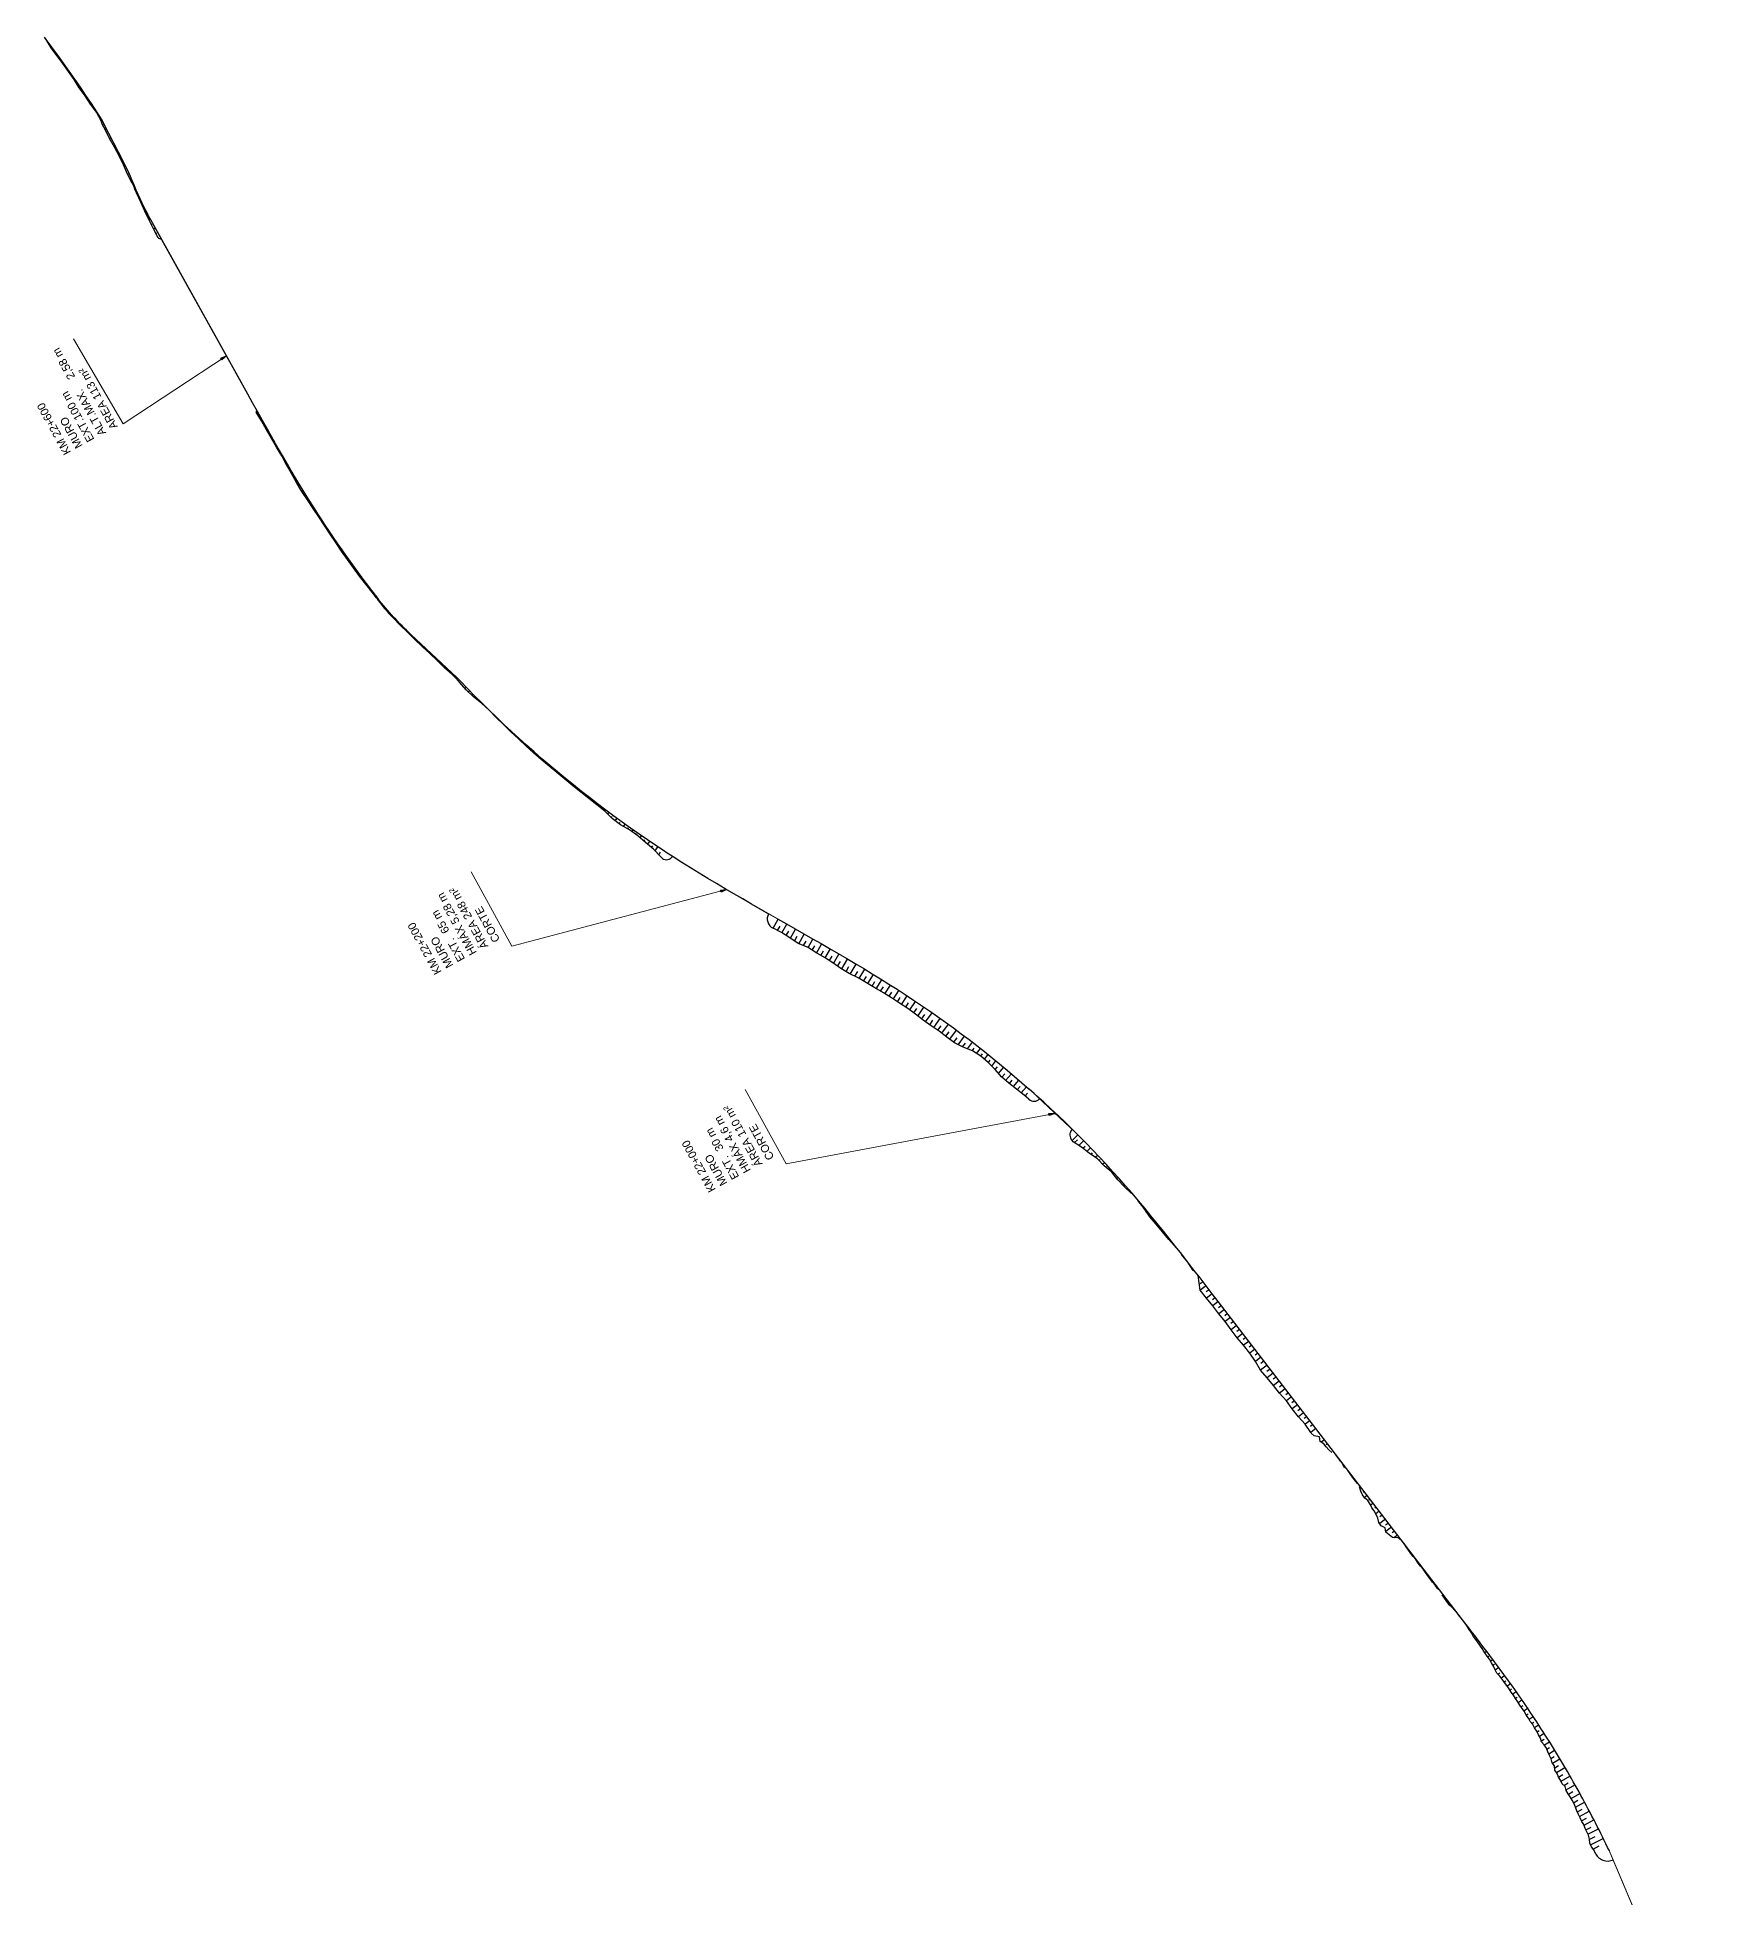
# Model space of a CAD drawing. Header units: metres. Extents: x 288738 to 324331, y 7399322 to 7465117.
# Drawn here: x 320450 to 321289, y 7409302 to 7410232 of the extents above; entities that cross this region are included whole.
import ezdxf

# ---------------------------------------------------------------- set-up
doc = ezdxf.new("R2010")
doc.units = ezdxf.units.M
doc.header["$LTSCALE"] = 10
for name, color, linetype in [('F-HZ-ATERRO-TALUDE', 110, 'Continuous'), ('F-HZ-MUROS', 210, 'Continuous'), ('F-HZ-PIANO-CORTE', 10, 'Continuous'), ('F-HZ-TALUDE', 2, 'Continuous')]:
    doc.layers.add(name, color=color, linetype=linetype)
doc.layers.add('U-HZ-TEXTO-MUROS', color=2, linetype='Continuous', lineweight=0)
doc.styles.add('ARIAL', font='arial.ttf')
doc.styles.add('DIM', font='arial.ttf', dxfattribs={"width": 0.8})
doc.dimstyles.new('U-1_2000', dxfattribs={"dimscale": 2, "dimtxt": 1.5, "dimasz": 0.75, "dimexe": 0.75, "dimexo": 0.75, "dimgap": 0.25, "dimtad": 1, "dimzin": 4, "dimtxsty": 'DIM', "dimblk": 'ARCHTICK', "dimcen": 0.7, "dimdle": 0.75, "dimclrd": 256, "dimclre": 256, "dimclrt": 256, "dimaunit": 1, "dimadec": 3, "dimazin": 2, "dimtfac": 1, "dimtofl": 0, "dimtmove": 0, "dimatfit": 3, "dimldrblk": 'CLOSEDBLANK', "dimfxl": 0, "dimtolj": 1, "dimtzin": 0, "dimlwd": -1, "dimlwe": -1, "dimarcsym": 0})

# ---------------------------------------------------------------- blocks, each defined once
blk = doc.blocks.new('_ArchTick')
at = {"color": 0, "linetype": 'ByBlock', "const_width": 0.15}
blk.add_lwpolyline([(-0.5, -0.5), (0.5, 0.5)], dxfattribs=at)

msp = doc.modelspace()

# ---------------------------------------------------------------- linework, layer by layer
at = {"layer": 'F-HZ-ATERRO-TALUDE', "linetype": 'Continuous', "lineweight": -3}
for p, q in [((321001.788, 7409648.761), (321001.688, 7409648.678)), ((321003.396, 7409646.847), (321003.15, 7409646.642)), ((321004.993, 7409644.924), (321004.806, 7409644.769)), ((321006.587, 7409642.998), (321006.061, 7409642.565)), ((321008.171, 7409641.064), (321007.892, 7409640.836)), ((321009.753, 7409639.128), (321009.189, 7409638.67)), ((321011.324, 7409637.184), (321011.075, 7409636.983)), ((321012.894, 7409635.238), (321012.476, 7409634.902)), ((321014.455, 7409633.285), (321014.262, 7409633.131)), ((321016.015, 7409631.332), (321015.654, 7409631.045)), ((321017.566, 7409629.371), (321017.43, 7409629.263)), ((321019.117, 7409627.41), (321018.94, 7409627.27)), ((321034.44, 7409607.657), (321031.504, 7409605.4)), ((321032.916, 7409609.638), (321031.547, 7409608.585)), ((321035.963, 7409605.674), (321034.52, 7409604.566)), ((321037.486, 7409603.692), (321034.652, 7409601.515)), ((321039.009, 7409601.709), (321037.611, 7409600.636)), ((321040.531, 7409599.726), (321037.775, 7409597.61)), ((321042.054, 7409597.743), (321040.66, 7409596.672)), ((321043.576, 7409595.76), (321040.755, 7409593.594)), ((321045.099, 7409593.777), (321043.728, 7409592.725)), ((321046.621, 7409591.794), (321043.959, 7409589.75)), ((321048.144, 7409589.811), (321046.786, 7409588.769)), ((321049.666, 7409587.828), (321046.897, 7409585.702)), ((321051.189, 7409585.845), (321049.79, 7409584.771)), ((321052.711, 7409583.862), (321049.885, 7409581.692)), ((321054.234, 7409581.88), (321052.884, 7409580.843)), ((321055.756, 7409579.897), (321053.185, 7409577.922)), ((321057.279, 7409577.914), (321055.997, 7409576.929)), ((321058.801, 7409575.931), (321056.244, 7409573.967)), ((321060.324, 7409573.948), (321058.996, 7409572.928)), ((321061.846, 7409571.965), (321059.092, 7409569.85)), ((321064.891, 7409567.999), (321061.591, 7409565.465)), ((321063.369, 7409569.982), (321061.855, 7409568.82)), ((321066.414, 7409566.016), (321064.836, 7409564.805)), ((321067.936, 7409564.033), (321064.927, 7409561.723)), ((321069.459, 7409562.05), (321067.978, 7409560.913)), ((321070.981, 7409560.067), (321068.066, 7409557.829)), ((321072.504, 7409558.085), (321071.065, 7409556.979)), ((321074.026, 7409556.102), (321071.185, 7409553.92)), ((321075.549, 7409554.119), (321074.205, 7409553.087)), ((321077.071, 7409552.136), (321074.538, 7409550.19)), ((321078.594, 7409550.153), (321077.308, 7409549.166)), ((321080.117, 7409548.17), (321077.508, 7409546.167)), ((321081.639, 7409546.187), (321080.345, 7409545.193)), ((321083.162, 7409544.204), (321080.593, 7409542.232)), ((321084.684, 7409542.221), (321083.459, 7409541.281)), ((321086.207, 7409540.238), (321083.874, 7409538.448)), ((321087.729, 7409538.255), (321086.526, 7409537.332)), ((321089.252, 7409536.272), (321086.771, 7409534.368)), ((321089.252, 7409536.272), (321086.771, 7409534.368)), ((321093.54, 7409530.687), (321091.903, 7409529.43)), ((321095.062, 7409528.705), (321094.448, 7409528.233)), ((321111.81, 7409506.892), (321111.366, 7409506.551)), ((321113.332, 7409504.909), (321112.844, 7409504.534)), ((321114.855, 7409502.927), (321113.513, 7409501.896)), ((321116.378, 7409500.944), (321115.763, 7409500.472)), ((321117.9, 7409498.961), (321116.706, 7409498.044)), ((321119.423, 7409496.978), (321118.729, 7409496.445)), ((321120.945, 7409494.995), (321119.251, 7409493.694)), ((321123.99, 7409491.029), (321121.186, 7409488.876)), ((321122.468, 7409493.012), (321121.306, 7409492.12)), ((321125.513, 7409489.046), (321124.084, 7409487.95)), ((321127.035, 7409487.063), (321124.232, 7409484.911)), ((321128.558, 7409485.08), (321127.333, 7409484.14)), ((321130.08, 7409483.097), (321128.177, 7409481.636)), ((321131.603, 7409481.114), (321131.196, 7409480.803)), ((321154.44, 7409451.371), (321154.014, 7409451.044)), ((321155.963, 7409449.388), (321155.751, 7409449.225)), ((321157.485, 7409447.405), (321157.096, 7409447.106)), ((321159.008, 7409445.422), (321158.876, 7409445.321))]:
    msp.add_line(p, q, dxfattribs=at)
at = {"layer": 'F-HZ-MUROS', "linetype": 'Continuous', "lineweight": -3, "const_width": 0.5}
msp.add_lwpolyline([(320560.562, 7410044.411), (320511.831, 7410132.022)], dxfattribs=at)
at = {"layer": 'F-HZ-MUROS', "const_width": 0.5, "flags": 128}
for points in [[(320820.397, 7409791.012), (320802.9, 7409800.976), (320785.401, 7409811.298), (320764.562, 7409824.272)], [(320948.526, 7409703.613), (320970.387, 7409683.068)]]:
    msp.add_lwpolyline(points, dxfattribs=at)
msp.add_lwpolyline([(321288.837, 7409124.668, 0.0944452), (321235.757, 7409325.59, 0.0944452)], format="xyb", dxfattribs=at)
at = {"layer": 'F-HZ-PIANO-CORTE'}
for p, q in [((320454.299, 7410231.192), (320454.361, 7410231.232)), ((320455.706, 7410229.133), (320455.784, 7410229.183)), ((320457.062, 7410227.042), (320457.357, 7410227.229)), ((320458.483, 7410224.992), (320458.663, 7410225.105)), ((320459.934, 7410222.962), (320460.323, 7410223.204)), ((320461.413, 7410220.947), (320461.603, 7410221.064)), ((320462.902, 7410218.938), (320463.258, 7410219.155)), ((320464.332, 7410216.891), (320464.521, 7410217.006)), ((320465.744, 7410214.834), (320466.16, 7410215.084)), ((320467.237, 7410212.823), (320467.417, 7410212.931)), ((320468.747, 7410210.822), (320469.031, 7410210.99)), ((320470.061, 7410208.703), (320470.256, 7410208.818)), ((320471.342, 7410206.566), (320471.869, 7410206.874)), ((320472.837, 7410204.552), (320473.055, 7410204.679)), ((320474.359, 7410202.553), (320474.676, 7410202.736)), ((320475.715, 7410200.456), (320475.889, 7410200.556)), ((320477.057, 7410198.351), (320477.45, 7410198.576)), ((320478.563, 7410196.339), (320478.692, 7410196.412)), ((320480.08, 7410194.332), (320480.191, 7410194.395)), ((320481.21, 7410192.104), (320481.378, 7410192.199)), ((320482.325, 7410189.868), (320482.9, 7410190.192)), ((320483.195, 7410187.768), (320483.516, 7410187.916)), ((320484.325, 7410185.541), (320485.005, 7410185.855)), ((320485.446, 7410183.308), (320485.801, 7410183.472)), ((320486.566, 7410181.076), (320487.308, 7410181.417)), ((320487.788, 7410178.888), (320488.115, 7410179.039)), ((320489.01, 7410176.701), (320489.576, 7410176.961)), ((320490.209, 7410174.502), (320490.451, 7410174.613)), ((320491.407, 7410172.303), (320491.874, 7410172.517)), ((320492.467, 7410170.04), (320492.688, 7410170.141)), ((320493.528, 7410167.777), (320494.166, 7410168.069)), ((320494.537, 7410165.49), (320494.813, 7410165.616)), ((320495.546, 7410163.203), (320496.338, 7410163.565)), ((320496.712, 7410160.987), (320496.975, 7410161.107)), ((320497.877, 7410158.771), (320498.354, 7410158.99)), ((320498.999, 7410156.035), (320499.213, 7410156.139)), ((320500.098, 7410153.789), (320500.454, 7410153.962)), ((320501.133, 7410151.513), (320501.382, 7410151.634)), ((320502.169, 7410149.237), (320502.519, 7410149.407)), ((320503.226, 7410146.971), (320503.523, 7410147.115)), ((320504.283, 7410144.705), (320504.73, 7410144.922)), ((320505.336, 7410142.437), (320505.671, 7410142.6)), ((320506.398, 7410140.124), (320507.085, 7410140.507)), ((320507.432, 7410138.068), (320507.818, 7410138.283)), ((320508.564, 7410135.837), (320509.419, 7410136.313)), ((320509.751, 7410133.636), (320510.193, 7410133.882)), ((320559.886, 7410044.185), (320560.497, 7410044.528)), ((320560, 7410044), (320560.302, 7410044.169)), ((320561.317, 7410041.871), (320561.823, 7410042.155)), ((320562.625, 7410039.737), (320562.834, 7410039.855)), ((320563.819, 7410037.54), (320564.266, 7410037.793)), ((320565.019, 7410035.346), (320565.255, 7410035.479)), ((320566.3, 7410033.197), (320566.72, 7410033.436)), ((320567.58, 7410031.048), (320567.765, 7410031.154)), ((320568.82, 7410028.877), (320569.188, 7410029.088)), ((320570.062, 7410026.706), (320570.244, 7410026.811)), ((320571.339, 7410024.556), (320571.672, 7410024.749)), ((320572.616, 7410022.405), (320572.767, 7410022.493)), ((320573.817, 7410020.21), (320574.176, 7410020.421)), ((320575.017, 7410018.015), (320575.225, 7410018.137)), ((320576.249, 7410015.837), (320576.703, 7410016.106)), ((320577.482, 7410013.66), (320577.727, 7410013.806)), ((320578.68, 7410011.461), (320579.255, 7410011.807)), ((320579.875, 7410009.26), (320580.207, 7410009.461)), ((320581.166, 7410007.116), (320581.837, 7410007.525)), ((320582.467, 7410004.978), (320582.802, 7410005.183)), ((320583.819, 7410002.871), (320584.45, 7410003.262)), ((320585.178, 7410000.769), (320585.472, 7410000.953)), ((320586.581, 7409998.695), (320587.097, 7409999.02)), ((320587.992, 7409996.627), (320588.212, 7409996.767)), ((320589.367, 7409994.537), (320589.78, 7409994.801)), ((320590.732, 7409992.44), (320590.933, 7409992.569)), ((320592.119, 7409990.357), (320592.5, 7409990.606)), ((320593.513, 7409988.279), (320593.692, 7409988.397)), ((320594.899, 7409986.196), (320595.255, 7409986.434)), ((320596.282, 7409984.111), (320596.464, 7409984.233)), ((320597.692, 7409982.045), (320598.046, 7409982.285)), ((320599.118, 7409979.989), (320599.286, 7409980.104)), ((320600.498, 7409977.902), (320600.873, 7409978.161)), ((320601.845, 7409975.79), (320602.072, 7409975.949)), ((320603.245, 7409973.716), (320603.735, 7409974.061)), ((320604.693, 7409971.675), (320604.936, 7409971.848)), ((320606.155, 7409969.644), (320606.632, 7409969.986)), ((320607.632, 7409967.624), (320607.863, 7409967.791)), ((320609.119, 7409965.611), (320609.564, 7409965.936)), ((320610.619, 7409963.608), (320610.832, 7409963.765)), ((320612.119, 7409961.605), (320612.531, 7409961.911)), ((320613.617, 7409959.601), (320613.823, 7409959.755)), ((320615.128, 7409957.606), (320615.532, 7409957.912)), ((320616.66, 7409955.628), (320616.854, 7409955.776)), ((320618.201, 7409953.657), (320618.568, 7409953.939)), ((320619.762, 7409951.701), (320619.931, 7409951.833)), ((320621.899, 7409948.801), (320622.258, 7409949.14)), ((320623.456, 7409946.832), (320623.608, 7409946.976)), ((320625.071, 7409944.916), (320625.465, 7409945.294)), ((320626.742, 7409943.052), (320626.876, 7409943.182)), ((320628.472, 7409941.245), (320628.769, 7409941.535)), ((320630.247, 7409939.481), (320630.385, 7409939.617)), ((320632.02, 7409937.717), (320632.235, 7409937.93)), ((320633.782, 7409935.941), (320633.916, 7409936.075)), ((320635.544, 7409934.165), (320635.793, 7409934.417)), ((320637.323, 7409932.406), (320637.464, 7409932.55)), ((320639.102, 7409930.647), (320639.442, 7409930.997)), ((320640.898, 7409928.905), (320641.045, 7409929.058)), ((320642.694, 7409927.164), (320643.099, 7409927.587)), ((320644.52, 7409925.453), (320644.664, 7409925.605)), ((320646.346, 7409923.743), (320646.754, 7409924.178)), ((320648.182, 7409922.044), (320648.318, 7409922.19)), ((320650.02, 7409920.346), (320650.41, 7409920.769)), ((320651.82, 7409918.608), (320651.974, 7409918.776)), ((320653.614, 7409916.861), (320654.066, 7409917.359)), ((320655.464, 7409915.177), (320655.649, 7409915.382)), ((320657.33, 7409913.509), (320657.722, 7409913.949)), ((320659.168, 7409911.811), (320659.367, 7409912.035)), ((320660.812, 7409909.997), (320661.298, 7409910.459)), ((320662.461, 7409908.111), (320662.743, 7409908.382)), ((320664.103, 7409906.217), (320664.758, 7409906.849)), ((320665.847, 7409904.421), (320666.174, 7409904.739)), ((320667.645, 7409902.677), (320668.249, 7409903.27)), ((320669.568, 7409901.057), (320669.787, 7409901.275)), ((320671.57, 7409899.52), (320671.77, 7409899.72)), ((320673.465, 7409897.878), (320673.504, 7409897.918)), ((320675.274, 7409896.152), (320675.322, 7409896.201)), ((320677.071, 7409894.414), (320677.09, 7409894.433)), ((320678.856, 7409892.663), (320678.904, 7409892.713)), ((320680.642, 7409890.913), (320680.674, 7409890.946)), ((320682.428, 7409889.163), (320682.516, 7409889.255)), ((320684.213, 7409887.411), (320684.273, 7409887.474)), ((320685.995, 7409885.655), (320686.157, 7409885.829)), ((320687.785, 7409883.907), (320687.887, 7409884.017)), ((320689.592, 7409882.177), (320689.828, 7409882.434)), ((320691.41, 7409880.458), (320691.542, 7409880.603)), ((320693.255, 7409878.768), (320693.528, 7409879.071)), ((320695.101, 7409877.079), (320695.244, 7409877.239)), ((320696.951, 7409875.395), (320697.256, 7409875.739)), ((320698.809, 7409873.719), (320698.969, 7409873.901)), ((320700.692, 7409872.071), (320701.013, 7409872.44)), ((320702.579, 7409870.429), (320702.739, 7409870.614)), ((320704.492, 7409868.815), (320704.798, 7409869.173)), ((320706.405, 7409867.203), (320706.551, 7409867.376)), ((320708.321, 7409865.594), (320708.611, 7409865.939)), ((320710.238, 7409863.986), (320710.381, 7409864.158)), ((320712.166, 7409862.392), (320712.452, 7409862.737)), ((320714.094, 7409860.798), (320714.237, 7409860.971)), ((320716.022, 7409859.202), (320716.32, 7409859.569)), ((320717.949, 7409857.607), (320718.105, 7409857.8)), ((320719.891, 7409856.029), (320720.215, 7409856.434)), ((320721.833, 7409854.451), (320722.001, 7409854.663)), ((320723.793, 7409852.894), (320724.137, 7409853.333)), ((320725.754, 7409851.339), (320725.929, 7409851.566)), ((320727.713, 7409849.782), (320728.085, 7409850.265)), ((320729.672, 7409848.225), (320729.87, 7409848.483)), ((320731.652, 7409846.694), (320732.06, 7409847.232)), ((320733.636, 7409845.168), (320733.846, 7409845.447)), ((320735.465, 7409843.432), (320736.06, 7409844.233)), ((320737.251, 7409841.634), (320737.66, 7409842.189)), ((320739.196, 7409840.048), (320740.086, 7409841.268)), ((320741.199, 7409838.542), (320741.653, 7409839.169)), ((320743.343, 7409837.229), (320744.138, 7409838.338)), ((320745.55, 7409836.009), (320745.861, 7409836.447)), ((320747.642, 7409834.631), (320748.214, 7409835.443)), ((320749.668, 7409833.158), (320749.965, 7409833.583)), ((320751.619, 7409831.576), (320752.315, 7409832.582)), ((320753.517, 7409829.914), (320753.946, 7409830.54)), ((320755.448, 7409828.295), (320756.441, 7409829.758)), ((320757.407, 7409826.714), (320757.96, 7409827.536)), ((320759.257, 7409824.968), (320760.591, 7409826.969)), ((320760.995, 7409823.043), (320761.835, 7409824.316)), ((320818.093, 7409786.341), (320820.642, 7409790.83)), ((320820.308, 7409785.177), (320821.562, 7409787.387)), ((320822.515, 7409783.999), (320824.991, 7409788.363)), ((320824.657, 7409782.71), (320825.911, 7409784.919)), ((320826.788, 7409781.402), (320829.339, 7409785.895)), ((320828.837, 7409779.952), (320830.175, 7409782.306)), ((320830.922, 7409778.568), (320833.687, 7409783.425)), ((320833.269, 7409777.646), (320834.564, 7409779.917)), ((320835.582, 7409776.664), (320838.031, 7409780.95)), ((320839.784, 7409773.964), (320842.37, 7409778.465)), ((320837.677, 7409775.302), (320838.939, 7409777.505)), ((320841.97, 7409772.764), (320843.253, 7409774.991)), ((320844.138, 7409771.535), (320846.703, 7409775.97)), ((320846.22, 7409770.159), (320847.542, 7409772.437)), ((320848.297, 7409768.778), (320851.027, 7409773.459)), ((320850.356, 7409767.37), (320851.77, 7409769.783)), ((320852.427, 7409765.984), (320855.341, 7409770.932)), ((320856.691, 7409763.428), (320859.643, 7409768.385)), ((320854.544, 7409764.679), (320856.018, 7409767.169)), ((320858.944, 7409762.353), (320860.366, 7409764.727)), ((320861.166, 7409761.229), (320863.932, 7409765.814)), ((320863.303, 7409759.963), (320864.687, 7409762.241)), ((320865.433, 7409758.687), (320868.206, 7409763.219)), ((320867.548, 7409757.387), (320868.941, 7409759.648)), ((320869.677, 7409756.113), (320872.462, 7409760.595)), ((320871.837, 7409754.889), (320873.21, 7409757.08)), ((320873.98, 7409753.638), (320876.699, 7409757.94)), ((320876.092, 7409752.339), (320877.45, 7409754.469)), ((320878.181, 7409751.004), (320880.914, 7409755.251)), ((320880.237, 7409749.62), (320881.625, 7409751.757)), ((320882.305, 7409748.258), (320885.106, 7409752.526)), ((320886.415, 7409745.495), (320889.273, 7409749.763)), ((320884.39, 7409746.921), (320885.791, 7409749.035)), ((320888.383, 7409743.985), (320889.865, 7409746.176)), ((320890.349, 7409742.474), (320893.415, 7409746.961)), ((320892.313, 7409740.964), (320893.894, 7409743.255)), ((320894.314, 7409739.508), (320897.529, 7409744.121)), ((320896.338, 7409738.086), (320897.958, 7409740.387)), ((320898.389, 7409736.702), (320901.618, 7409741.242)), ((320900.454, 7409735.335), (320902.053, 7409737.563)), ((320902.44, 7409733.859), (320905.679, 7409738.326)), ((320904.394, 7409732.34), (320906.047, 7409734.598)), ((320906.352, 7409730.827), (320909.713, 7409735.372)), ((320908.312, 7409729.317), (320910.017, 7409731.6)), ((320910.531, 7409728.152), (320913.719, 7409732.38)), ((320912.814, 7409727.064), (320914.264, 7409728.969)), ((320915.18, 7409726.076), (320917.697, 7409729.351)), ((320917.564, 7409725.102), (320918.621, 7409726.464)), ((320919.706, 7409723.809), (320921.647, 7409726.285)), ((320921.828, 7409722.485), (320922.721, 7409723.614)), ((320923.741, 7409720.896), (320925.568, 7409723.183)), ((320925.643, 7409719.294), (320926.582, 7409720.458)), ((320927.376, 7409717.485), (320929.46, 7409720.044)), ((320929.1, 7409715.67), (320930.249, 7409717.067)), ((320930.72, 7409713.734), (320933.322, 7409716.869)), ((320932.37, 7409711.84), (320933.808, 7409713.556)), ((320934.278, 7409710.256), (320937.155, 7409713.658)), ((320936.195, 7409708.684), (320937.629, 7409710.363)), ((320938.163, 7409707.17), (320940.958, 7409710.412)), ((320940.123, 7409705.643), (320941.486, 7409707.21)), ((320942.047, 7409704.075), (320944.73, 7409707.13)), ((320943.959, 7409702.491), (320945.283, 7409703.985)), ((320967.539, 7409680.225), (320970.387, 7409683.068)), ((320968.742, 7409679.235), (320970.114, 7409680.597)), ((320970.85, 7409677.827), (320973.242, 7409680.179)), ((320972.913, 7409676.369), (320973.953, 7409677.381)), ((320974.892, 7409674.822), (320976.731, 7409676.598)), ((320976.936, 7409673.335), (320977.7, 7409674.065)), ((320979.075, 7409671.931), (320980.187, 7409672.984)), ((320981.015, 7409670.333), (320981.459, 7409670.749)), ((320982.719, 7409668.511), (320983.609, 7409669.338)), ((320984.539, 7409666.796), (320984.923, 7409667.15)), ((320986.473, 7409665.184), (320986.996, 7409665.661)), ((320988.188, 7409663.368), (320988.432, 7409663.589)), ((320989.729, 7409661.396), (320990.349, 7409661.952)), ((320991.394, 7409659.537), (320991.703, 7409659.811)), ((320993.139, 7409657.747), (320993.668, 7409658.212)), ((320994.911, 7409655.98), (320995.112, 7409656.154)), ((320996.697, 7409654.222), (320996.951, 7409654.441)), ((321023.706, 7409621.422), (321023.736, 7409621.446)), ((321025.231, 7409619.442), (321025.303, 7409619.497)), ((321026.643, 7409617.373), (321026.738, 7409617.447)), ((321028.053, 7409615.304), (321028.365, 7409615.545)), ((321100.034, 7409522.168), (321100.049, 7409522.179)), ((321101.475, 7409520.122), (321101.586, 7409520.208)), ((321103.724, 7409516.633), (321102.705, 7409518.372)), ((321106.107, 7409514.223), (321106.13, 7409514.241)), ((321107.561, 7409512.187), (321107.676, 7409512.276)), ((321109.042, 7409510.173), (321109.121, 7409510.233)), ((321133.541, 7409478.553), (321133.55, 7409478.56)), ((321134.963, 7409476.493), (321135.081, 7409476.584)), ((321136.425, 7409474.464), (321136.515, 7409474.532)), ((321137.896, 7409472.441), (321138.127, 7409472.618)), ((321139.475, 7409470.501), (321139.562, 7409470.568)), ((321140.911, 7409468.452), (321141.172, 7409468.652)), ((321142.446, 7409466.479), (321142.57, 7409466.574)), ((321143.925, 7409464.462), (321144.217, 7409464.686)), ((321145.448, 7409462.479), (321145.593, 7409462.591)), ((321146.917, 7409460.456), (321147.262, 7409460.72)), ((321148.433, 7409458.468), (321148.609, 7409458.603)), ((321149.928, 7409456.464), (321150.307, 7409456.754)), ((321163.921, 7409438.84), (321163.965, 7409438.874)), ((321165.338, 7409436.777), (321165.531, 7409436.925)), ((321166.727, 7409434.692), (321166.89, 7409434.816)), ((321168.045, 7409432.553), (321168.573, 7409432.956)), ((321169.456, 7409430.486), (321169.774, 7409430.728)), ((321170.961, 7409428.491), (321171.606, 7409428.982)), ((321172.36, 7409426.416), (321172.739, 7409426.704)), ((321173.729, 7409424.318), (321174.628, 7409424.998)), ((321175.119, 7409422.238), (321175.626, 7409422.62)), ((321176.468, 7409420.128), (321177.633, 7409421.002)), ((321177.773, 7409417.986), (321178.451, 7409418.492)), ((321178.881, 7409415.7), (321180.617, 7409416.99)), ((321180.205, 7409413.576), (321181.152, 7409414.276)), ((321181.831, 7409411.676), (321183.574, 7409412.958)), ((321183.328, 7409409.682), (321184.185, 7409410.308)), ((321184.766, 7409407.644), (321186.501, 7409408.905)), ((321186.189, 7409405.596), (321187.07, 7409406.232)), ((321187.599, 7409403.54), (321189.393, 7409404.825)), ((321189.027, 7409401.497), (321189.926, 7409402.137)), ((321190.391, 7409399.41), (321192.248, 7409400.721)), ((321191.713, 7409397.295), (321192.687, 7409397.977)), ((321193.211, 7409395.304), (321195.065, 7409396.59)), ((321194.332, 7409393.053), (321195.396, 7409393.784)), ((321195.777, 7409391.026), (321197.846, 7409392.435)), ((321197.138, 7409388.943), (321198.18, 7409389.645)), ((321198.488, 7409386.853), (321200.589, 7409388.255)), ((321199.813, 7409384.746), (321200.88, 7409385.45)), ((321200.992, 7409382.544), (321203.294, 7409384.049)), ((321201.934, 7409380.191), (321203.283, 7409381.065)), ((321203.433, 7409378.2), (321205.962, 7409379.821)), ((321204.673, 7409376.044), (321205.977, 7409376.87)), ((321205.647, 7409373.72), (321208.59, 7409375.567)), ((321206.702, 7409371.452), (321208.296, 7409372.442)), ((321207.503, 7409369.03), (321211.181, 7409371.291)), ((321208.601, 7409366.795), (321210.531, 7409367.97)), ((321209.504, 7409364.446), (321213.733, 7409366.991)), ((321210.447, 7409362.124), (321212.721, 7409363.479)), ((321211.786, 7409360.04), (321216.246, 7409362.668)), ((321213.192, 7409357.994), (321215.34, 7409359.247)), ((321214.277, 7409355.761), (321218.72, 7409358.324)), ((321215.428, 7409353.567), (321217.685, 7409354.855)), ((321216.789, 7409351.493), (321221.155, 7409353.956)), ((321217.996, 7409349.33), (321220.177, 7409350.547)), ((321218.979, 7409347.044), (321223.551, 7409349.568)), ((321219.961, 7409344.76), (321222.347, 7409346.062)), ((321220.983, 7409342.499), (321225.906, 7409345.157)), ((321221.981, 7409340.228), (321224.525, 7409341.586)), ((321223.31, 7409338.133), (321228.222, 7409340.726)), ((321224.201, 7409335.807), (321226.783, 7409337.155)), ((321225.246, 7409333.564), (321230.498, 7409336.274)), ((321226.087, 7409331.037), (321228.89, 7409332.467)), ((321226.537, 7409328.318), (321232.877, 7409331.511)), ((321227.791, 7409326.187), (321230.885, 7409327.727))]:
    msp.add_line(p, q, dxfattribs=at)
at = {"layer": 'F-HZ-TALUDE', "linetype": 'Continuous', "lineweight": -3}
for points in [[(320483.729, 7410188.269), (320482.933, 7410190.141), (320480.246, 7410194.312), (320477.531, 7410198.455), (320474.79, 7410202.568), (320472.023, 7410206.652), (320469.231, 7410210.704), (320466.416, 7410214.725), (320463.577, 7410218.714), (320460.715, 7410222.671), (320457.827, 7410226.601), (320454.911, 7410230.506), (320454.054, 7410231.636)], [(320483.113, 7410187.929), (320482.352, 7410189.813), (320480.14, 7410194.252), (320477.135, 7410198.228), (320474.482, 7410202.39), (320471.481, 7410206.335), (320468.959, 7410210.543), (320465.993, 7410214.471), (320463.227, 7410218.501), (320460.318, 7410222.425), (320457.487, 7410226.386), (320454.844, 7410230.463), (320454.19, 7410231.338)], [(320497.877, 7410158.771), (320495.546, 7410163.203), (320493.527, 7410167.778), (320491.406, 7410172.305), (320489.011, 7410176.7), (320486.572, 7410181.064), (320484.34, 7410185.511), (320483.113, 7410187.929)], [(320506.497, 7410139.922), (320506.389, 7410140.17), (320504.283, 7410144.705), (320502.169, 7410149.237), (320500.098, 7410153.789), (320498.999, 7410156.035)], [(320620.231, 7409951.796), (320618.129, 7409954.504), (320615.025, 7409958.578), (320611.956, 7409962.68), (320608.924, 7409966.808), (320605.928, 7409970.962), (320602.969, 7409975.143), (320600.047, 7409979.35), (320597.162, 7409983.583), (320594.314, 7409987.84), (320591.504, 7409992.123), (320588.733, 7409996.428), (320586.004, 7410000.751), (320583.317, 7410005.091), (320580.669, 7410009.445), (320578.056, 7410013.811), (320575.476, 7410018.187), (320572.925, 7410022.57), (320570.401, 7410026.958), (320567.899, 7410031.35), (320565.417, 7410035.744), (320562.95, 7410040.137), (320560.497, 7410044.528), (320558.053, 7410048.915), (320555.615, 7410053.295), (320507.199, 7410140.303)], [(320510.937, 7410131.435), (320508.564, 7410135.837), (320506.497, 7410139.912)], [(320560.497, 7410044.528), (320558.053, 7410048.915), (320555.615, 7410053.295), (320511.85, 7410131.943)], [(320619.895, 7409951.535), (320617.755, 7409954.216), (320614.614, 7409958.268), (320611.544, 7409962.374), (320608.47, 7409966.478), (320605.443, 7409970.616), (320602.477, 7409974.799), (320599.719, 7409979.124), (320596.796, 7409983.336), (320593.963, 7409987.608), (320591.107, 7409991.865), (320588.311, 7409996.159), (320585.425, 7410000.389), (320582.649, 7410004.68), (320579.996, 7410009.038), (320577.564, 7410013.517), (320575.058, 7410017.94), (320572.623, 7410022.394), (320570.037, 7410026.748), (320567.528, 7410031.139), (320564.942, 7410035.475), (320562.535, 7410039.903), (320559.886, 7410044.185)], [(320762.788, 7409821.194), (320761.976, 7409821.957), (320758.416, 7409825.899), (320754.403, 7409829.138), (320750.515, 7409832.543), (320746.365, 7409835.559), (320741.842, 7409838.058), (320737.737, 7409841.144), (320734.08, 7409844.826), (320730.015, 7409847.952), (320726.002, 7409851.143), (320721.985, 7409854.328), (320718.006, 7409857.56), (320714.057, 7409860.829), (320710.106, 7409864.094), (320706.181, 7409867.39), (320702.263, 7409870.695), (320698.406, 7409874.072), (320694.615, 7409877.521), (320690.836, 7409880.984), (320687.135, 7409884.53), (320683.485, 7409888.128), (320679.825, 7409891.713), (320676.168, 7409895.299), (320672.461, 7409898.836), (320668.358, 7409901.985), (320664.675, 7409905.558), (320661.311, 7409909.438), (320659.323, 7409911.666), (320657.797, 7409913.091), (320653.975, 7409916.509), (320650.3, 7409920.086), (320646.537, 7409923.565), (320642.794, 7409927.067), (320639.114, 7409930.635), (320635.469, 7409934.239), (320631.86, 7409937.878), (320628.224, 7409941.491), (320628.002, 7409941.72)], [(320816.019, 7409793.455), (320811.655, 7409795.942), (320807.288, 7409798.442), (320802.919, 7409800.958), (320798.551, 7409803.493), (320794.185, 7409806.05), (320789.824, 7409808.633), (320785.468, 7409811.243), (320781.12, 7409813.884), (320776.782, 7409816.558), (320772.455, 7409819.269), (320768.143, 7409822.019), (320764.762, 7409824.212), (320763.849, 7409824.81), (320759.58, 7409827.638), (320755.336, 7409830.504), (320751.117, 7409833.407), (320746.923, 7409836.348), (320742.756, 7409839.325), (320738.615, 7409842.338), (320734.501, 7409845.388), (320730.414, 7409848.475), (320726.354, 7409851.597), (320722.322, 7409854.754), (320718.317, 7409857.947), (320714.341, 7409861.176), (320710.394, 7409864.439), (320706.475, 7409867.736), (320702.586, 7409871.068), (320698.726, 7409874.435), (320694.896, 7409877.835), (320691.095, 7409881.268), (320687.326, 7409884.735), (320683.586, 7409888.235), (320679.878, 7409891.768), (320676.201, 7409895.334), (320672.556, 7409898.931), (320668.942, 7409902.561), (320665.361, 7409906.222), (320661.811, 7409909.915), (320660.117, 7409911.71)], [(320816.019, 7409793.455), (320811.655, 7409795.942), (320807.288, 7409798.442), (320802.919, 7409800.958), (320798.551, 7409803.493), (320794.185, 7409806.05), (320789.824, 7409808.633), (320785.468, 7409811.243), (320781.12, 7409813.884), (320776.782, 7409816.558), (320772.455, 7409819.269), (320768.143, 7409822.019), (320764.762, 7409824.212)], [(320820.379, 7409790.979), (320824.732, 7409788.509), (320829.077, 7409786.044), (320833.413, 7409783.581), (320837.739, 7409781.117), (320842.051, 7409778.649), (320846.35, 7409776.174), (320850.633, 7409773.69), (320854.899, 7409771.193), (320859.147, 7409768.682), (320863.373, 7409766.153), (320867.578, 7409763.605), (320871.758, 7409761.034), (320875.913, 7409758.439), (320880.041, 7409755.816), (320884.14, 7409753.164), (320888.209, 7409750.479), (320892.254, 7409747.758), (320896.274, 7409745), (320900.268, 7409742.205), (320904.237, 7409739.374), (320908.18, 7409736.508), (320912.097, 7409733.605), (320915.987, 7409730.667), (320919.85, 7409727.694), (320923.687, 7409724.686), (320927.495, 7409721.643), (320931.276, 7409718.565), (320935.029, 7409715.454), (320938.753, 7409712.308), (320942.449, 7409709.129), (320946.115, 7409705.916)], [(320945.836, 7409700.868), (320943.464, 7409702.919), (320939.713, 7409705.978), (320935.874, 7409708.931), (320932.155, 7409712.019), (320928.998, 7409715.792), (320925.62, 7409719.318), (320921.906, 7409722.436), (320917.771, 7409725.017), (320913.127, 7409726.915), (320908.678, 7409729.035), (320904.857, 7409731.98), (320901.046, 7409734.943), (320897.02, 7409737.607), (320893.072, 7409740.379), (320889.242, 7409743.325), (320885.405, 7409746.27), (320881.34, 7409748.878), (320877.326, 7409751.58), (320873.194, 7409754.121), (320868.96, 7409756.518), (320864.81, 7409759.07), (320860.607, 7409761.56), (320856.17, 7409763.677), (320851.992, 7409766.251), (320847.921, 7409769.035), (320843.798, 7409771.759), (320839.463, 7409774.14), (320835.3, 7409776.848), (320830.626, 7409778.684), (320826.541, 7409781.577), (320822.26, 7409784.152), (320817.825, 7409786.481)], [(321019.221, 7409627.279), (321016.156, 7409631.154), (321013.079, 7409635.009), (321009.988, 7409638.84), (321006.879, 7409642.646), (321003.751, 7409646.425), (321000.601, 7409650.174), (320997.429, 7409653.892), (320994.23, 7409657.576), (320991.001, 7409661.228), (320987.739, 7409664.851), (320984.444, 7409668.444), (320981.116, 7409672.007), (320977.757, 7409675.539), (320974.365, 7409679.041), (320970.942, 7409682.512), (320970.387, 7409683.068), (320967.487, 7409685.951), (320964.001, 7409689.359), (320960.484, 7409692.735), (320956.937, 7409696.079), (320953.36, 7409699.391), (320949.752, 7409702.67), (320948.475, 7409703.817), (320946.115, 7409705.916)], [(320997.217, 7409653.71), (320993.732, 7409657.14), (320990.329, 7409660.629), (320987.324, 7409664.474), (320983.553, 7409667.619), (320980.231, 7409671.172), (320976.059, 7409673.91), (320972.201, 7409676.925), (320968.088, 7409679.672), (320967.539, 7409680.225)], [(321021.036, 7409624.95), (321015.798, 7409630.87), (321012.67, 7409634.68), (321009.423, 7409638.382), (321006.325, 7409642.191), (321003.494, 7409646.211), (321000.436, 7409650.034)], [(321089.252, 7409536.272), (321040.531, 7409599.726), (321037.486, 7409603.692), (321034.444, 7409607.652), (321031.404, 7409611.604), (321028.365, 7409615.545), (321025.323, 7409619.472), (321022.276, 7409623.384), (321019.221, 7409627.279)], [(321028.053, 7409615.304), (321025.251, 7409619.416), (321022.225, 7409623.345)], [(321086.771, 7409534.368), (321083.874, 7409538.448), (321080.593, 7409542.232), (321077.508, 7409546.167), (321074.538, 7409550.19), (321071.185, 7409553.92), (321068.066, 7409557.829), (321064.927, 7409561.723), (321061.591, 7409565.465), (321059.092, 7409569.85), (321056.244, 7409573.967), (321053.185, 7409577.922), (321049.885, 7409581.692), (321046.897, 7409585.702), (321043.959, 7409589.75), (321040.755, 7409593.594), (321037.775, 7409597.61), (321034.652, 7409601.515), (321031.507, 7409605.396), (321030.535, 7409612.749)]]:
    msp.add_lwpolyline(points, dxfattribs=at)
for points in [[(320511.85, 7410131.943), (320507.199, 7410140.303, -0.0305411), (320499.026, 7410157.364, 0.022896), (320493.475, 7410169.421), (320483.729, 7410188.269)], [(320660.12, 7409911.713), (320637.182, 7409933.105, -0.0397308), (320620.583, 7409951.254, -0.0256184), (320586.196, 7410000.434, -0.002383), (320583.154, 7410005.349, -0.0022157), (320579.938, 7410010.654, -0.0018761), (320577.029, 7410015.543, -0.0017071), (320573.877, 7410020.927, -0.0013657), (320571.103, 7410025.733, -0.0011957), (320567.969, 7410031.226, -0.0008538), (320565.382, 7410035.806, -0.0006834), (320562.174, 7410041.525, -0.0002874), (320560.562, 7410044.411, -0.0002874)]]:
    msp.add_lwpolyline(points, format="xyb", dxfattribs=at)
at = {"layer": 'F-HZ-TALUDE', "linetype": 'Continuous', "lineweight": 30}
for points in [[(321235.913, 7409325.263), (321235.749, 7409325.607), (321235.07, 7409327.018), (321234.222, 7409328.769), (321233.367, 7409330.518), (321232.506, 7409332.264), (321231.639, 7409334.006), (321230.765, 7409335.746), (321229.886, 7409337.483), (321229, 7409339.216), (321228.109, 7409340.947), (321227.211, 7409342.674), (321226.307, 7409344.399), (321225.397, 7409346.12), (321224.481, 7409347.838), (321223.559, 7409349.553), (321222.631, 7409351.265), (321221.697, 7409352.973), (321220.757, 7409354.678), (321219.811, 7409356.381), (321218.858, 7409358.079), (321217.9, 7409359.775), (321216.936, 7409361.467), (321215.966, 7409363.156), (321214.99, 7409364.841), (321214.008, 7409366.524), (321213.02, 7409368.202), (321212.026, 7409369.878), (321211.026, 7409371.55), (321210.021, 7409373.218), (321209.009, 7409374.883), (321207.992, 7409376.545), (321206.968, 7409378.203), (321205.939, 7409379.857), (321204.904, 7409381.508), (321203.863, 7409383.155), (321202.817, 7409384.799), (321201.764, 7409386.439), (321200.706, 7409388.076), (321199.642, 7409389.709), (321198.572, 7409391.338), (321197.496, 7409392.964), (321196.413, 7409394.588), (321195.324, 7409396.209), (321194.228, 7409397.828), (321193.125, 7409399.444), (321192.016, 7409401.058), (321190.9, 7409402.669), (321189.778, 7409404.277), (321188.649, 7409405.883), (321187.514, 7409407.486), (321186.372, 7409409.086), (321185.223, 7409410.683), (321184.069, 7409412.278), (321182.909, 7409413.871), (321181.743, 7409415.462), (321180.572, 7409417.051), (321179.396, 7409418.638), (321178.215, 7409420.223), (321177.03, 7409421.807), (321175.841, 7409423.39), (321174.648, 7409424.972), (321173.452, 7409426.553), (321172.252, 7409428.134), (321171.049, 7409429.714), (321169.844, 7409431.294), (321168.636, 7409432.874), (321167.426, 7409434.455), (321166.214, 7409436.036), (321165, 7409437.617), (321163.785, 7409439.2), (321162.569, 7409440.784), (321089.252, 7409536.272)], [(321097.254, 7409524.272), (321095.8, 7409525.677), (321094.456, 7409527.167), (321093.182, 7409528.71), (321091.401, 7409529.864), (321091.016, 7409532.091), (321088.41, 7409532.611), (321086.911, 7409533.982), (321086.771, 7409534.368)], [(321101.552, 7409520.008), (321100.426, 7409521.665), (321099.197, 7409523.243)], [(321110.116, 7409508.932), (321108.805, 7409510.447), (321107.64, 7409512.075), (321106.485, 7409513.709), (321105.299, 7409515.32)], [(321132.049, 7409480.386), (321130.412, 7409481.65), (321127.497, 7409481.933), (321125.833, 7409483.177), (321124.276, 7409484.503), (321123.921, 7409486.752), (321121.918, 7409487.736), (321120.804, 7409489.402), (321120.232, 7409491.485), (321119.484, 7409493.432), (321118.435, 7409495.148), (321117.253, 7409496.762), (321116.361, 7409498.598), (321115.302, 7409500.307), (321113.703, 7409501.601), (321112.523, 7409503.216), (321111.678, 7409505.089), (321111.108, 7409507.173)], [(321151.538, 7409455.005), (321150.01, 7409456.353), (321148.821, 7409457.962), (321147.605, 7409459.55), (321146.395, 7409461.142), (321145.238, 7409462.775), (321144.007, 7409464.351), (321142.825, 7409465.965), (321141.638, 7409467.576), (321140.361, 7409469.117), (321139.279, 7409470.808), (321137.977, 7409472.329), (321136.801, 7409473.948), (321135.622, 7409475.564), (321134.464, 7409477.196), (321133.337, 7409478.853)], [(321162.563, 7409440.779), (321161.286, 7409442.317), (321159.964, 7409443.824), (321158.695, 7409445.37), (321157.332, 7409446.846), (321155.902, 7409448.269), (321154.719, 7409449.883), (321153.618, 7409451.558), (321152.424, 7409453.164)], [(321228.938, 7409324.002), (321228.129, 7409325.745), (321226.943, 7409327.3), (321226.228, 7409329.091), (321226.077, 7409331.17), (321225.482, 7409333.027), (321224.706, 7409334.793), (321223.848, 7409336.517), (321223.231, 7409338.369), (321222.104, 7409339.951), (321221.323, 7409341.718), (321220.55, 7409343.49), (321219.737, 7409345.242), (321218.985, 7409347.028), (321218.257, 7409348.829), (321217.365, 7409350.54), (321216.366, 7409352.192), (321215.276, 7409353.791), (321214.358, 7409355.487), (321213.795, 7409357.391), (321212.385, 7409358.801), (321211.542, 7409360.543), (321210.441, 7409362.132), (321209.797, 7409363.995), (321208.746, 7409365.615), (321208.487, 7409367.717), (321207.323, 7409369.271), (321206.808, 7409371.225), (321205.982, 7409372.99), (321205.168, 7409374.764), (321204.456, 7409376.606), (321203.409, 7409378.236), (321202.084, 7409379.686), (321201.511, 7409381.624), (321200.556, 7409383.316), (321199.657, 7409385.045), (321198.594, 7409386.668), (321197.628, 7409388.356), (321196.379, 7409389.853), (321195.486, 7409391.593), (321194.279, 7409393.12), (321193.498, 7409394.945), (321192.278, 7409396.469), (321191.178, 7409398.077), (321190.183, 7409399.762), (321189.101, 7409401.389), (321187.996, 7409403.003), (321186.835, 7409404.578), (321185.784, 7409406.235), (321184.636, 7409407.824), (321183.519, 7409409.438), (321182.309, 7409410.986), (321181.189, 7409412.603), (321179.773, 7409414.003), (321178.846, 7409415.767), (321178.011, 7409417.604), (321176.966, 7409419.287), (321175.954, 7409420.998), (321174.847, 7409422.641), (321173.747, 7409424.29), (321172.661, 7409425.954), (321171.575, 7409427.619), (321170.431, 7409429.244), (321169.205, 7409430.807), (321168.098, 7409432.463), (321167.073, 7409434.185), (321165.947, 7409435.831), (321164.864, 7409437.513), (321163.707, 7409439.14)]]:
    msp.add_lwpolyline(points, dxfattribs=at)
at = {"layer": 'F-HZ-TALUDE'}
for centre, radius, start, end in [((320511.831, 7410132.022), 1.069, 203.36868, 299.083849), ((320560.497, 7410044.528), 0.701, 119.074709, 214.223676), ((320764.762, 7409824.212), 3.606, 236.809677, 327.2257), ((320820.397, 7409791.012), 5.21, 150.341136, 244.156975), ((320948.475, 7409703.817), 3.957, 228.174855, 315.140631), ((320970.387, 7409683.068), 4.024, 136.777051, 224.950161), ((321235.07, 7409327.018), 6.834, 203.649546, 295.40048)]:
    msp.add_arc(centre, radius, start, end, dxfattribs=at)
at = {"layer": 'U-HZ-TEXTO-MUROS'}
msp.add_lwpolyline([(320498.999, 7410156.035), (320497.877, 7410158.771)], dxfattribs=at)
msp.add_arc((320686.3, 7409998.128), 81.121, 215.055458, 224.281406, dxfattribs=at)

# ---------------------------------------------------------------- texts
at = {"layer": 'U-HZ-TEXTO-MUROS', "linetype": 'Continuous', "lineweight": -3, "insert": (320490.85, 7410037.127), "char_height": 4, "width": 51.1254, "attachment_point": 7, "rotation": 118.794396, "style": 'ARIAL'}
msp.add_mtext('KM 22+600\\PMURO \\PEXT.100 m\\PALT.MAX.^I2,58 m\\PAREA 113 m²', dxfattribs=at)
at = {"layer": 'U-HZ-TEXTO-MUROS', "linetype": 'Continuous', "lineweight": -3, "char_height": 4, "attachment_point": 7, "rotation": 118.794396, "style": 'ARIAL'}
for s, insert in [('KM 22+200\\PMURO\\PEXT.^I65 m\\PHMÁX 5,28 m\\PÁREA 248 m²\\PCORTE', (320681.875, 7409780.637)), ('KM 22+000\\PMURO\\PEXT.^I30 m\\PHMÁX 4,6 m\\PÁREA 110 m²\\PCORTE', (320818.839, 7409671.826))]:
    msp.add_mtext(s, dxfattribs=dict(at, insert=insert))

# ---------------------------------------------------------------- leaders
at = {"layer": 'U-HZ-TEXTO-MUROS', "linetype": 'Continuous', "lineweight": -3}
for points in [[(320544.94, 7410072.479), (320493.436, 7410038.387), (320468.509, 7410080.833)], [(320794.899, 7409805.631), (320687.601, 7409777.408), (320667.195, 7409814.534)], [(320958.935, 7409693.831), (320824.564, 7409668.597), (320804.159, 7409705.722)]]:
    msp.add_leader(points, dimstyle='U-1_2000', override={"dimscale": 1, "dimasz": 3}, dxfattribs=at)

doc.saveas('drawing.dxf')
